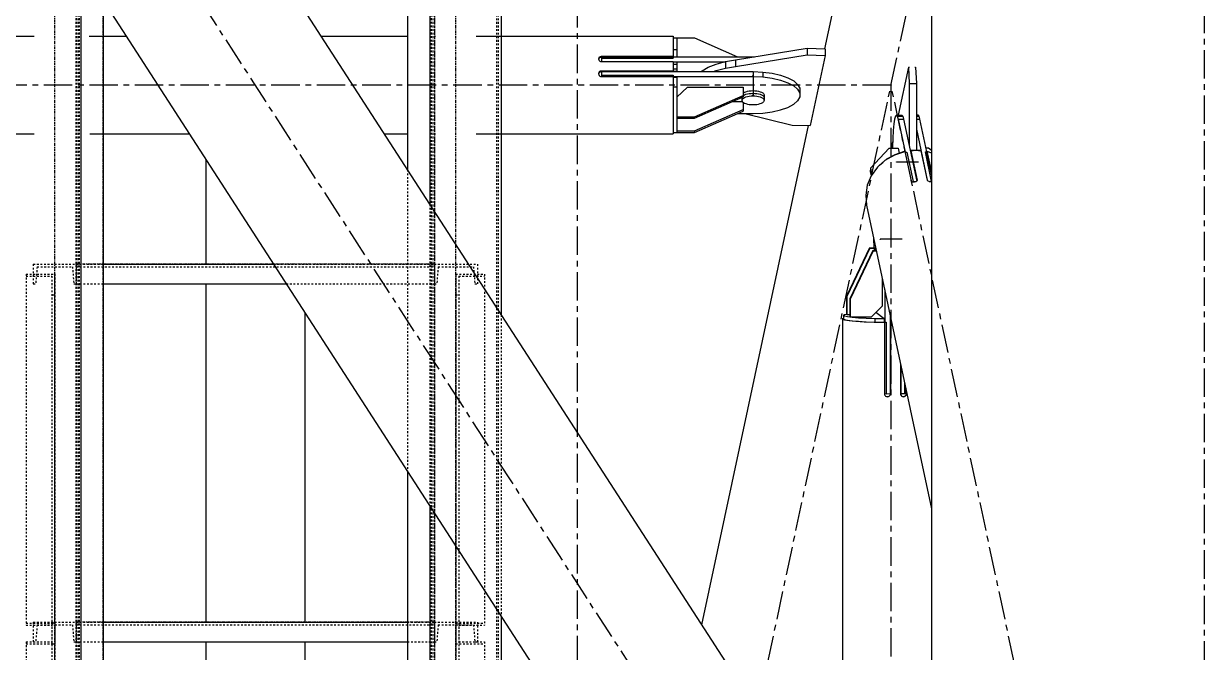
# Model space of a CAD drawing. Header units: millimetres. Extents: x 5143 to 30813, y 232 to 21408.
# Drawn here: x 23100.3 to 23430, y 8611.9 to 8787.5 of the extents above; entities that cross this region are included whole.
import ezdxf

# ---------------------------------------------------------------- set-up
doc = ezdxf.new("R2010")
doc.units = ezdxf.units.MM
doc.header["$LTSCALE"] = 0.25
for name, pattern in [('CENTER', [50.8, 31.75, -6.35, 6.35, -6.35]), ('XKITLINE00', [0]), ('XKITLINE02', [4, 2, -2]), ('XKITLINE03', [6, 3, -1, 1, -1])]:
    doc.linetypes.add(name, pattern=pattern)

msp = doc.modelspace()

# ---------------------------------------------------------------- linework, layer by layer
at = {"color": 1, "linetype": 'XKITLINE03'}
for p, q in [((23109.01, 7919.31), (23109.01, 9590.91)), ((23122.51, 7919.31), (23122.5, 9590.95)), ((23214.99, 9590.95), (23214.99, 7919.31)), ((23220.99, 7919.31), (23220.99, 9590.91)), ((23109.01, 8620.07), (23109.01, 8717.52)), ((23214.99, 8720.27), (23115.01, 8720.27)), ((23115.01, 8720.27), (23115.01, 8720.27)), ((23214.99, 8720.27), (23214.99, 8720.27)), ((23220.99, 8717.52), (23220.99, 8620.07)), ((23214.99, 8620.27), (23115.01, 8620.27)), ((23115.01, 8620.27), (23115.01, 8620.27)), ((23214.99, 8620.27), (23214.99, 8620.27)), ((23109.01, 8517.52), (23109.01, 8614.26)), ((23220.99, 8614.26), (23220.99, 8517.52))]:
    msp.add_line(p, q, dxfattribs=at)
at = {"color": 3, "linetype": 'XKITLINE02'}
for p, q in [((23114.92, 9590.91), (23114.92, 7919.31)), ((23115, 9590.95), (23115.01, 7919.31)), ((23115, 9590.95), (23115.01, 7919.31)), ((23115.46, 9590.91), (23115.46, 7919.31)), ((23115.85, 9590.95), (23115.86, 7919.31)), ((23115.85, 9590.95), (23115.86, 7919.31)), ((23122.5, 9590.95), (23122.51, 7919.31)), ((23122.5, 9590.95), (23122.51, 7919.31)), ((23214.14, 9590.95), (23214.14, 7919.31)), ((23214.54, 9590.91), (23214.54, 7919.31)), ((23214.99, 9590.95), (23214.99, 7919.31)), ((23215.07, 9590.91), (23215.07, 7919.31)), ((23232.3, 9590.91), (23232.3, 7919.31)), ((23232.84, 9590.91), (23232.84, 7919.31)), ((23207.49, 8746.61), (23207.49, 8662.46)), ((23213.69, 8737.02), (23213.69, 8652.87)), ((23101.01, 8717.52), (23101.01, 8619.49)), ((23101.01, 8717.52), (23109.01, 8717.52)), ((23103.01, 8720.27), (23103.01, 8714.77)), ((23103.01, 8720.27), (23115.01, 8720.27)), ((23103.01, 8720.27), (23103.01, 8714.77)), ((23104.07, 8719.57), (23103.69, 8714.77)), ((23104.07, 8719.57), (23103.69, 8714.77)), ((23104.07, 8719.57), (23113.94, 8719.57)), ((23109.01, 8717.52), (23109.01, 8614.27)), ((23113.94, 8719.57), (23114.33, 8714.77)), ((23113.94, 8719.57), (23114.33, 8714.77)), ((23115.01, 8720.27), (23115.01, 8714.77)), ((23115.01, 8720.27), (23122.5, 8720.27)), ((23115.01, 8720.27), (23115.01, 8714.77)), ((23115.01, 8720.27), (23115.01, 8714.77)), ((23115.01, 8719.57), (23214.99, 8719.57)), ((23170.12, 8720.27), (23214.99, 8720.27)), ((23214.99, 8720.27), (23214.99, 8714.77)), ((23214.99, 8720.27), (23214.99, 8714.77)), ((23214.99, 8720.27), (23226.99, 8720.27)), ((23214.99, 8720.27), (23214.99, 8714.77)), ((23216.05, 8719.57), (23215.67, 8714.77)), ((23216.05, 8719.57), (23215.67, 8714.77)), ((23216.05, 8719.57), (23225.92, 8719.57)), ((23220.99, 8717.52), (23220.99, 8614.27)), ((23220.99, 8717.52), (23228.99, 8717.52)), ((23225.92, 8719.57), (23226.31, 8714.77)), ((23225.92, 8719.57), (23226.31, 8714.77)), ((23226.99, 8720.27), (23226.99, 8714.77)), ((23226.99, 8720.27), (23226.99, 8714.77)), ((23228.99, 8717.52), (23228.99, 8619.49)), ((23101.01, 8716.94), (23108.21, 8716.94)), ((23103.01, 8714.77), (23103.69, 8714.77)), ((23108.21, 8716.94), (23108.21, 8614.27)), ((23114.33, 8714.77), (23115.01, 8714.77)), ((23115.01, 8714.77), (23122.5, 8714.77)), ((23173.67, 8714.77), (23214.99, 8714.77)), ((23214.99, 8714.77), (23215.67, 8714.77)), ((23221.79, 8716.94), (23221.79, 8614.27)), ((23221.79, 8716.94), (23228.99, 8716.94)), ((23226.31, 8714.77), (23226.99, 8714.77)), ((23108.21, 8711.72), (23109.01, 8711.72)), ((23220.99, 8711.72), (23221.79, 8711.72)), ((23233.69, 8706.08), (23233.69, 8621.92)), ((23101.01, 8620.07), (23109.01, 8620.07)), ((23101.01, 8619.49), (23108.21, 8619.49)), ((23103.01, 8620.27), (23103.01, 8614.77)), ((23103.01, 8620.27), (23115.01, 8620.27)), ((23103.01, 8620.27), (23103.01, 8614.77)), ((23104.07, 8619.57), (23103.69, 8614.77)), ((23104.07, 8619.57), (23103.69, 8614.77)), ((23104.07, 8619.57), (23113.94, 8619.57)), ((23108.21, 8620.09), (23108.21, 8518.11)), ((23108.21, 8620.09), (23109.01, 8620.09)), ((23109.01, 8620.09), (23109.01, 8517.52)), ((23113.94, 8619.57), (23114.33, 8614.77)), ((23113.94, 8619.57), (23114.33, 8614.77)), ((23115.01, 8620.27), (23115.01, 8614.77)), ((23115.01, 8620.27), (23122.51, 8620.27)), ((23115.01, 8620.27), (23115.01, 8614.77)), ((23115.01, 8620.27), (23115.01, 8614.77)), ((23115.01, 8619.57), (23214.99, 8619.57)), ((23207.49, 8620.27), (23214.99, 8620.27)), ((23214.99, 8620.27), (23214.99, 8614.77)), ((23214.99, 8620.27), (23214.99, 8614.77)), ((23214.99, 8620.27), (23226.99, 8620.27)), ((23214.99, 8620.27), (23214.99, 8614.77)), ((23216.05, 8619.57), (23215.67, 8614.77)), ((23216.05, 8619.57), (23215.67, 8614.77)), ((23216.05, 8619.57), (23225.92, 8619.57)), ((23220.99, 8620.09), (23220.99, 8517.52)), ((23220.99, 8620.09), (23221.79, 8620.09)), ((23220.99, 8620.07), (23228.99, 8620.07)), ((23221.79, 8620.09), (23221.79, 8518.11)), ((23221.79, 8619.49), (23228.99, 8619.49)), ((23225.92, 8619.57), (23226.31, 8614.77)), ((23225.92, 8619.57), (23226.31, 8614.77)), ((23226.99, 8620.27), (23226.99, 8614.77)), ((23226.99, 8620.27), (23226.99, 8614.77)), ((23101.01, 8614.84), (23101.01, 8517.52)), ((23101.01, 8614.84), (23108.21, 8614.84)), ((23101.01, 8614.26), (23109.01, 8614.26)), ((23103.01, 8614.77), (23103.69, 8614.77)), ((23108.21, 8614.27), (23109.01, 8614.27)), ((23114.33, 8614.77), (23115.01, 8614.77)), ((23115.01, 8614.77), (23122.51, 8614.77)), ((23207.49, 8614.77), (23214.99, 8614.77)), ((23214.99, 8614.77), (23215.67, 8614.77)), ((23220.99, 8614.27), (23221.79, 8614.27)), ((23220.99, 8614.26), (23228.99, 8614.26)), ((23221.79, 8614.84), (23228.99, 8614.84)), ((23226.31, 8614.77), (23226.99, 8614.77)), ((23228.99, 8614.84), (23228.99, 8517.52))]:
    msp.add_line(p, q, dxfattribs=at)
at = {"color": 8, "linetype": 'CENTER'}
for p, q in [((23430, 8360.27), (22900, 9180.27)), ((23255, 8360.27), (23430, 9180.27)), ((23430, 7286.23), (23430, 8951.04)), ((23255, 8100.54), (23255, 8908.22)), ((23342.5, 8770.27), (22987.5, 8770.27)), ((23303.97, 8773.03), (23303.97, 8767.52)), ((23342.5, 7950.27), (23342.5, 8770.27)), ((23430, 8360.27), (23342.5, 8770.27)), ((23344.09, 8748.81), (23350.06, 8748.85)), ((23345.48, 8727.28), (23339.51, 8727.24))]:
    msp.add_line(p, q, dxfattribs=at)
at = {"color": 8, "linetype": 'XKITLINE00'}
for p, q in [((23046.42, 8995.8), (23321.7, 8569.91)), ((23008.1, 8970.94), (23283.37, 8545.05)), ((23353.8, 8951.04), (23353.8, 8565.48)), ((23330.17, 8809.61), (23323.94, 8780.4)), ((23048.32, 8783.91), (23103.29, 8783.91)), ((23118.63, 8783.91), (23128.99, 8783.91)), ((23183.38, 8783.91), (23207.49, 8783.91)), ((23214.99, 8783.91), (23215.27, 8783.91)), ((23226.7, 8783.91), (23281.67, 8783.91)), ((23281.67, 8783.91), (23281.67, 8778.18)), ((23281.67, 8783.46), (23282.67, 8783.46)), ((23282.67, 8783.47), (23287.67, 8783.47)), ((23282.67, 8783.47), (23282.67, 8783.45)), ((23282.67, 8783.45), (23282.67, 8781.77)), ((23287.67, 8783.47), (23299.61, 8778.18)), ((23281.67, 8780.19), (23282.67, 8780.19)), ((23282.67, 8781.77), (23282.67, 8778.19)), ((23299.09, 8777.31), (23319.12, 8780.56)), ((23319.12, 8780.56), (23324.1, 8780.4)), ((23319.12, 8780.56), (23319.12, 8778.72)), ((23324.1, 8780.4), (23324.1, 8778.56)), ((23260.87, 8777.84), (23260.82, 8777.61)), ((23260.82, 8777.61), (23260.87, 8777.38)), ((23260.87, 8777.61), (23260.85, 8777.49)), ((23260.99, 8778.05), (23260.87, 8777.84)), ((23260.99, 8777.81), (23260.87, 8777.61)), ((23260.87, 8777.38), (23260.99, 8777.17)), ((23260.99, 8778.05), (23261.17, 8778.21)), ((23260.99, 8777.81), (23261.14, 8777.95)), ((23260.99, 8777.17), (23261.17, 8777.01)), ((23261.14, 8777.95), (23261.17, 8777.97)), ((23261.17, 8778.21), (23261.41, 8778.3)), ((23261.17, 8777.97), (23261.41, 8778.07)), ((23261.17, 8777.01), (23261.41, 8776.9)), ((23261.41, 8778.3), (23261.67, 8778.35)), ((23261.41, 8778.07), (23261.67, 8778.1)), ((23261.41, 8776.9), (23261.67, 8776.87)), ((23261.67, 8778.35), (23281.67, 8778.35)), ((23261.67, 8778.35), (23261.67, 8778.1)), ((23261.67, 8778.1), (23281.67, 8778.1)), ((23261.67, 8778.08), (23281.67, 8778.08)), ((23261.67, 8778.08), (23261.67, 8776.87)), ((23261.67, 8777.77), (23281.67, 8777.77)), ((23261.67, 8776.87), (23281.67, 8776.87)), ((23281.67, 8778.18), (23303.97, 8778.18)), ((23281.67, 8778.18), (23281.67, 8777.77)), ((23281.67, 8776.87), (23281.67, 8775.64)), ((23281.67, 8776.81), (23296.12, 8776.81)), ((23281.67, 8776.74), (23282.67, 8776.74)), ((23282.67, 8776.74), (23282.67, 8775.49)), ((23293.67, 8776.16), (23296.24, 8776.84)), ((23296.24, 8776.84), (23299.09, 8777.31)), ((23296.24, 8776.84), (23296.24, 8775)), ((23299.09, 8775.47), (23319.12, 8778.72)), ((23299.09, 8777.31), (23299.09, 8775.47)), ((23303.97, 8778.18), (23304.38, 8778.17)), ((23303.97, 8778.18), (23303.97, 8778.1)), ((23319.12, 8778.72), (23324.1, 8778.56)), ((23324.1, 8778.56), (23319.92, 8758.96)), ((23260.87, 8773.73), (23260.82, 8773.47)), ((23260.82, 8773.47), (23260.87, 8773.22)), ((23260.87, 8773.49), (23260.84, 8773.36)), ((23260.99, 8773.96), (23260.87, 8773.73)), ((23260.99, 8773.72), (23260.87, 8773.49)), ((23260.87, 8773.22), (23260.99, 8772.99)), ((23260.99, 8773.96), (23261.17, 8774.14)), ((23260.99, 8773.72), (23261.17, 8773.9)), ((23261.17, 8774.14), (23261.41, 8774.25)), ((23261.17, 8773.9), (23261.41, 8774.02)), ((23261.41, 8774.25), (23261.67, 8774.29)), ((23261.41, 8774.25), (23261.41, 8774.02)), ((23261.41, 8774.02), (23261.67, 8774.06)), ((23261.67, 8774.29), (23261.67, 8774.06)), ((23261.67, 8774.29), (23281.67, 8774.29)), ((23261.67, 8774.06), (23281.67, 8774.06)), ((23261.67, 8774.06), (23261.67, 8774.05)), ((23261.67, 8774.05), (23303.97, 8774.05)), ((23261.67, 8774.05), (23261.67, 8772.65)), ((23281.67, 8776.12), (23282.67, 8776.12)), ((23281.67, 8775.64), (23281.67, 8774.06)), ((23281.67, 8774.83), (23282.67, 8774.83)), ((23281.67, 8774.17), (23282.67, 8774.17)), ((23281.67, 8774.17), (23281.67, 8774.05)), ((23282.67, 8775.49), (23282.67, 8774.05)), ((23289.44, 8774.05), (23289.72, 8774.3)), ((23289.72, 8774.3), (23291.47, 8775.31)), ((23291.47, 8775.31), (23293.67, 8776.16)), ((23292.96, 8774.05), (23293.67, 8774.32)), ((23293.67, 8774.32), (23296.24, 8775)), ((23296.24, 8775), (23299.09, 8775.47)), ((23303.97, 8774.05), (23306.7, 8773.93)), ((23303.97, 8774.05), (23303.97, 8772.67)), ((23306.7, 8773.93), (23309.3, 8773.6)), ((23306.7, 8773.93), (23306.7, 8772.56)), ((23309.3, 8773.6), (23311.67, 8773.06)), ((23347.38, 8775.29), (23344.54, 8761.91)), ((23347.38, 8775.29), (23347.68, 8775.29)), ((23347.38, 8775.29), (23347.59, 8770.69)), ((23349.14, 8775.3), (23349.37, 8775.3)), ((23349.37, 8775.3), (23349.58, 8770.7)), ((23260.99, 8772.99), (23261.17, 8772.81)), ((23261.17, 8772.81), (23261.41, 8772.72)), ((23261.41, 8772.72), (23261.67, 8772.65)), ((23261.67, 8773.08), (23281.67, 8773.08)), ((23261.67, 8772.65), (23281.67, 8772.65)), ((23281.67, 8773.08), (23281.67, 8772.67)), ((23281.67, 8772.67), (23303.97, 8772.67)), ((23281.67, 8772.65), (23281.67, 8756.64)), ((23281.67, 8772.49), (23282.67, 8772.49)), ((23282.67, 8772.49), (23282.67, 8767.09)), ((23303.97, 8772.67), (23306.7, 8772.56)), ((23306.7, 8772.56), (23309.3, 8772.22)), ((23309.3, 8772.22), (23311.67, 8771.68)), ((23311.67, 8773.06), (23313.71, 8772.34)), ((23311.67, 8771.68), (23313.71, 8770.96)), ((23313.71, 8772.34), (23315.32, 8771.47)), ((23313.71, 8770.96), (23315.32, 8770.09)), ((23315.32, 8771.47), (23316.43, 8770.49)), ((23315.32, 8770.09), (23316.43, 8769.11)), ((23316.43, 8770.49), (23317, 8769.43)), ((23347.59, 8770.69), (23349.58, 8770.7)), ((23347.59, 8770.69), (23347.6, 8753.28)), ((23349.58, 8770.7), (23349.59, 8752.15)), ((23281.67, 8769.78), (23282.67, 8769.78)), ((23282.67, 8766.92), (23285.67, 8769.68)), ((23282.67, 8767.09), (23282.67, 8761.42)), ((23285.67, 8769.68), (23301.17, 8769.68)), ((23287.67, 8761.4), (23301.17, 8767.38)), ((23287.67, 8761.01), (23301.17, 8766.99)), ((23300.89, 8766.86), (23300.87, 8766.78)), ((23300.89, 8766.86), (23300.87, 8766.78)), ((23300.87, 8766.85), (23300.87, 8766.78)), ((23300.87, 8766.78), (23300.87, 8766.05)), ((23301.06, 8766.46), (23301.29, 8766.65)), ((23301.17, 8769.68), (23301.17, 8766.99)), ((23301.17, 8768.03), (23301.29, 8768.13)), ((23301.17, 8767.29), (23301.29, 8767.39)), ((23301.17, 8767.29), (23301.29, 8767.39)), ((23301.29, 8768.13), (23301.6, 8768.3)), ((23301.29, 8767.39), (23301.6, 8767.56)), ((23301.29, 8767.39), (23301.6, 8767.56)), ((23301.29, 8766.65), (23301.6, 8766.83)), ((23301.6, 8768.3), (23301.98, 8768.45)), ((23301.6, 8767.56), (23301.98, 8767.71)), ((23301.6, 8767.56), (23301.98, 8767.71)), ((23301.6, 8766.83), (23301.98, 8766.98)), ((23301.98, 8768.45), (23302.42, 8768.57)), ((23301.98, 8767.71), (23302.42, 8767.84)), ((23301.98, 8767.71), (23302.42, 8767.84)), ((23301.98, 8766.98), (23302.42, 8767.1)), ((23302.42, 8768.57), (23302.91, 8768.66)), ((23302.42, 8767.84), (23302.91, 8767.93)), ((23302.42, 8767.84), (23302.91, 8767.93)), ((23302.42, 8767.1), (23302.91, 8767.19)), ((23302.91, 8768.66), (23303.44, 8768.72)), ((23302.91, 8767.93), (23303.44, 8767.98)), ((23302.91, 8767.93), (23303.44, 8767.98)), ((23302.91, 8767.19), (23303.44, 8767.25)), ((23303.44, 8768.72), (23303.97, 8768.74)), ((23303.44, 8767.98), (23303.97, 8768)), ((23303.44, 8767.98), (23303.97, 8768)), ((23303.44, 8767.25), (23303.97, 8767.26)), ((23303.97, 8768.74), (23304.51, 8768.72)), ((23303.97, 8768.74), (23303.97, 8768)), ((23303.97, 8768), (23304.51, 8767.98)), ((23303.97, 8768), (23303.97, 8767.26)), ((23303.97, 8768), (23304.51, 8767.98)), ((23303.97, 8767.26), (23304.51, 8767.25)), ((23304.51, 8768.72), (23305.03, 8768.66)), ((23304.51, 8767.98), (23305.03, 8767.93)), ((23304.51, 8767.98), (23305.03, 8767.93)), ((23304.51, 8767.25), (23305.03, 8767.19)), ((23305.03, 8768.66), (23305.52, 8768.57)), ((23305.03, 8767.93), (23305.52, 8767.84)), ((23305.03, 8767.93), (23305.52, 8767.84)), ((23305.03, 8767.19), (23305.52, 8767.1)), ((23305.52, 8768.57), (23305.97, 8768.45)), ((23305.52, 8767.84), (23305.97, 8767.71)), ((23305.52, 8767.84), (23305.97, 8767.71)), ((23305.52, 8767.1), (23305.97, 8766.98)), ((23305.97, 8768.45), (23306.35, 8768.3)), ((23305.97, 8767.71), (23306.35, 8767.56)), ((23305.97, 8767.71), (23306.35, 8767.56)), ((23305.97, 8766.98), (23306.35, 8766.83)), ((23306.35, 8768.3), (23306.66, 8768.13)), ((23306.35, 8767.56), (23306.66, 8767.39)), ((23306.35, 8767.56), (23306.66, 8767.39)), ((23306.35, 8766.83), (23306.66, 8766.65)), ((23306.66, 8768.13), (23306.89, 8767.93)), ((23306.66, 8767.39), (23306.89, 8767.2)), ((23306.66, 8767.39), (23306.89, 8767.2)), ((23306.66, 8766.65), (23306.89, 8766.46)), ((23306.89, 8767.93), (23307.03, 8767.73)), ((23306.89, 8767.2), (23307.03, 8766.99)), ((23306.89, 8767.2), (23307.03, 8766.99)), ((23307.03, 8767.73), (23307.07, 8767.52)), ((23307.03, 8766.99), (23307.07, 8766.78)), ((23307.03, 8766.99), (23307.07, 8766.78)), ((23307.07, 8767.52), (23307.07, 8766.78)), ((23307.07, 8766.78), (23307.07, 8766.05)), ((23316.43, 8769.11), (23317, 8768.05)), ((23317, 8766.98), (23316.43, 8765.92)), ((23317, 8769.43), (23317, 8766.98)), ((23287.67, 8757.47), (23301.17, 8763.45)), ((23298.37, 8765.75), (23300.98, 8765.75)), ((23300.92, 8766.26), (23300.87, 8766.05)), ((23300.87, 8766.05), (23300.92, 8765.83)), ((23301.06, 8766.46), (23300.92, 8766.26)), ((23300.92, 8765.83), (23301.06, 8765.63)), ((23301.06, 8765.63), (23301.29, 8765.44)), ((23301.17, 8765.53), (23301.17, 8763.05)), ((23301.29, 8765.44), (23301.6, 8765.26)), ((23301.6, 8765.26), (23301.98, 8765.11)), ((23301.98, 8765.11), (23302.42, 8764.99)), ((23302.42, 8764.99), (23302.91, 8764.9)), ((23302.91, 8764.9), (23303.44, 8764.84)), ((23303.44, 8764.84), (23303.97, 8764.83)), ((23303.97, 8764.83), (23304.51, 8764.84)), ((23304.51, 8764.84), (23305.03, 8764.9)), ((23305.03, 8764.9), (23305.52, 8764.99)), ((23305.52, 8764.99), (23305.97, 8765.11)), ((23305.97, 8765.11), (23306.35, 8765.26)), ((23306.35, 8765.26), (23306.66, 8765.44)), ((23306.66, 8765.44), (23306.89, 8765.63)), ((23306.89, 8766.46), (23307.03, 8766.26)), ((23307.03, 8765.83), (23306.89, 8765.63)), ((23307.03, 8766.26), (23307.07, 8766.05)), ((23307.07, 8766.05), (23307.03, 8765.83)), ((23309.3, 8762.81), (23311.67, 8763.35)), ((23311.67, 8763.35), (23313.71, 8764.07)), ((23313.71, 8764.07), (23315.32, 8764.94)), ((23315.32, 8764.94), (23316.43, 8765.92)), ((23282.67, 8761.42), (23282.67, 8761.4)), ((23282.67, 8761.4), (23287.67, 8761.4)), ((23282.67, 8761.4), (23282.67, 8761.39)), ((23282.67, 8761.39), (23282.67, 8757.09)), ((23282.67, 8761.01), (23287.67, 8761.01)), ((23287.67, 8757.08), (23301.17, 8763.05)), ((23287.67, 8761.4), (23287.67, 8761.01)), ((23299.61, 8762.36), (23303.97, 8762.36)), ((23301.69, 8762.36), (23314.94, 8759.13)), ((23303.97, 8762.36), (23306.7, 8762.48)), ((23306.7, 8762.48), (23309.3, 8762.81)), ((23343.51, 8760.8), (23343.3, 8759.44)), ((23343.75, 8761.64), (23343.51, 8760.8)), ((23344, 8761.91), (23343.75, 8761.64)), ((23344, 8761.91), (23345.5, 8761.92)), ((23344, 8761.91), (23344.26, 8761.61)), ((23344.26, 8761.61), (23345.75, 8761.62)), ((23344.26, 8761.61), (23344.51, 8760.75)), ((23344.51, 8760.75), (23346, 8760.76)), ((23344.51, 8760.75), (23346.46, 8751.58)), ((23345.5, 8761.92), (23345.75, 8761.62)), ((23345.75, 8761.62), (23346, 8760.76)), ((23346, 8760.76), (23349.69, 8743.49)), ((23349.59, 8761.95), (23349.98, 8761.95)), ((23349.59, 8761.65), (23350.23, 8761.65)), ((23349.59, 8760.78), (23350.48, 8760.79)), ((23349.98, 8761.95), (23350.23, 8761.65)), ((23350.23, 8761.65), (23350.48, 8760.79)), ((23350.48, 8760.79), (23352.44, 8751.62)), ((23281.67, 8757.09), (23282.67, 8757.09)), ((23282.67, 8757.47), (23287.67, 8757.47)), ((23282.67, 8757.08), (23287.67, 8757.08)), ((23287.67, 8757.47), (23287.67, 8757.08)), ((23319.37, 8758.98), (23289.61, 8619.55)), ((23314.94, 8759.13), (23319.92, 8758.96)), ((23343.12, 8757.62), (23342.99, 8755.41)), ((23343.3, 8759.44), (23343.12, 8757.62)), ((23349.59, 8757.97), (23352.63, 8743.72)), ((23048.32, 8756.64), (23103.29, 8756.64)), ((23118.75, 8756.64), (23146.61, 8756.64)), ((23201, 8756.64), (23207.49, 8756.64)), ((23214.99, 8756.64), (23215.27, 8756.64)), ((23226.7, 8756.64), (23281.67, 8756.64)), ((23342.95, 8754.42), (23342.58, 8752.66)), ((23342.99, 8755.41), (23342.9, 8752.92)), ((23342.02, 8752.65), (23336.73, 8747.06)), ((23340.9, 8749.33), (23343.53, 8750.83)), ((23341.33, 8749.66), (23343.69, 8750.95)), ((23342.02, 8752.65), (23344.51, 8752.67)), ((23342.9, 8752.92), (23342.89, 8752.66)), ((23343.53, 8750.83), (23346.37, 8751.75)), ((23343.69, 8750.95), (23346.27, 8751.79)), ((23343.69, 8750.95), (23343.7, 8750.89)), ((23344.51, 8752.67), (23344.8, 8751.31)), ((23346.27, 8751.79), (23346.28, 8751.72)), ((23346.37, 8751.75), (23348.13, 8743.53)), ((23346.46, 8751.58), (23346.91, 8751.59)), ((23346.46, 8751.35), (23346.91, 8751.59)), ((23346.46, 8751.58), (23346.46, 8751.35)), ((23346.91, 8751.59), (23348.67, 8743.36)), ((23347.97, 8752.07), (23347.95, 8751.6)), ((23347.97, 8752.07), (23348.67, 8752.13)), ((23347.97, 8752.07), (23348.06, 8751.66)), ((23348.06, 8751.66), (23348.04, 8751.19)), ((23348.07, 8751.95), (23348.05, 8751.4)), ((23348.05, 8751.4), (23349.73, 8743.53)), ((23348.07, 8751.95), (23349.47, 8752.1)), ((23348.07, 8751.95), (23349.82, 8743.73)), ((23348.67, 8752.13), (23349.37, 8752.15)), ((23348.67, 8752.13), (23348.69, 8752.02)), ((23349.37, 8752.15), (23350.07, 8752.14)), ((23349.47, 8752.1), (23350.86, 8751.97)), ((23350.07, 8752.14), (23350.76, 8752.09)), ((23350.07, 8752.14), (23350.09, 8752.04)), ((23350.76, 8752.09), (23350.78, 8751.98)), ((23350.86, 8751.97), (23352.61, 8743.75)), ((23351.99, 8751.62), (23353.74, 8743.4)), ((23351.99, 8751.62), (23352.44, 8751.62)), ((23351.99, 8751.62), (23352.43, 8751.39)), ((23352.2, 8752.72), (23352.97, 8752.73)), ((23352.44, 8751.62), (23352.43, 8751.39)), ((23352.43, 8751.39), (23353.8, 8744.98)), ((23352.44, 8751.84), (23353.8, 8751.4)), ((23352.44, 8751.84), (23352.44, 8751.63)), ((23352.44, 8751.84), (23352.53, 8751.42)), ((23352.53, 8751.42), (23352.51, 8750.98)), ((23352.54, 8751.79), (23352.52, 8751.22)), ((23352.52, 8751.22), (23353.8, 8745.25)), ((23352.54, 8751.79), (23353.8, 8745.93)), ((23352.54, 8751.79), (23353.8, 8751.4)), ((23352.97, 8752.73), (23353.8, 8752.14)), ((23151.2, 8749.55), (23151.2, 8720.27)), ((23336.73, 8747.06), (23336.7, 8746.15)), ((23336.73, 8747.06), (23337.13, 8745.19)), ((23338.68, 8747.35), (23336.98, 8744.98)), ((23338.68, 8747.35), (23340.9, 8749.33)), ((23339.29, 8747.96), (23339.12, 8747.74)), ((23339.29, 8747.96), (23340.29, 8748.79)), ((23341.04, 8749.41), (23341.33, 8749.66)), ((23336.98, 8744.98), (23335.88, 8742.34)), ((23336.7, 8746.15), (23336.96, 8744.94)), ((23348.13, 8743.53), (23348.21, 8743.44)), ((23349.53, 8743.41), (23349.71, 8743.51)), ((23349.81, 8743.62), (23349.71, 8743.51)), ((23349.82, 8743.73), (23349.81, 8743.62)), ((23352.61, 8743.75), (23352.68, 8743.64)), ((23352.68, 8743.64), (23352.82, 8743.53)), ((23352.82, 8743.53), (23353.02, 8743.43)), ((23335.88, 8742.34), (23335.44, 8739.57)), ((23348.21, 8743.44), (23348.33, 8743.36)), ((23348.33, 8743.36), (23348.54, 8743.3)), ((23348.54, 8743.3), (23348.67, 8743.36)), ((23348.54, 8743.3), (23348.78, 8743.27)), ((23348.67, 8743.36), (23349.42, 8743.37)), ((23348.78, 8743.27), (23349.05, 8743.29)), ((23349.05, 8743.29), (23349.31, 8743.33)), ((23349.31, 8743.33), (23349.53, 8743.41)), ((23353.02, 8743.43), (23353.27, 8743.36)), ((23353.15, 8743.39), (23353.74, 8743.4)), ((23353.27, 8743.36), (23353.53, 8743.32)), ((23353.53, 8743.32), (23353.79, 8743.31)), ((23353.74, 8743.4), (23353.8, 8743.37)), ((23335.44, 8739.57), (23335.68, 8736.8)), ((23335.68, 8736.8), (23353.8, 8651.93)), ((23337.63, 8727.68), (23337.63, 8727.45)), ((23337.63, 8727.45), (23337.63, 8726.91)), ((23336.51, 8724.82), (23330.03, 8711.31)), ((23336.6, 8724.75), (23330.13, 8711.24)), ((23337.44, 8724.1), (23330.97, 8710.59)), ((23337.53, 8724.03), (23331.06, 8710.52)), ((23336.51, 8724.82), (23337.75, 8724.83)), ((23336.51, 8724.82), (23336.6, 8724.75)), ((23336.6, 8724.75), (23337.76, 8724.76)), ((23337.44, 8724.1), (23338.39, 8724.11)), ((23337.44, 8724.1), (23337.53, 8724.03)), ((23337.53, 8724.03), (23338.41, 8724.04)), ((23337.63, 8726.91), (23337.64, 8726.38)), ((23337.64, 8726.38), (23337.66, 8725.87)), ((23337.66, 8725.87), (23337.69, 8725.41)), ((23337.69, 8725.41), (23337.73, 8725)), ((23337.73, 8725), (23337.77, 8724.66)), ((23337.77, 8724.66), (23337.82, 8724.4)), ((23337.82, 8724.4), (23337.87, 8724.22)), ((23337.87, 8724.22), (23337.92, 8724.13)), ((23337.92, 8724.13), (23337.97, 8724.14)), ((23337.92, 8724.13), (23338.38, 8724.14)), ((23338.01, 8724.24), (23337.97, 8724.14)), ((23338.06, 8724.44), (23338.01, 8724.24)), ((23338.1, 8724.71), (23338.06, 8724.44)), ((23338.14, 8725.07), (23338.1, 8724.71)), ((23338.15, 8725.24), (23338.14, 8725.07)), ((23151.2, 8714.77), (23151.2, 8620.27)), ((23340.02, 8716.46), (23340.02, 8708.59)), ((23330.03, 8711.31), (23330.03, 8706.32)), ((23330.03, 8711.31), (23330.13, 8711.24)), ((23330.13, 8711.24), (23330.13, 8706.25)), ((23330.97, 8710.59), (23330.97, 8705.61)), ((23330.97, 8710.59), (23331.06, 8710.52)), ((23331.06, 8710.52), (23331.06, 8705.54)), ((23340.73, 8713.13), (23340.73, 8704.05)), ((23340.02, 8708.59), (23337.04, 8705.58)), ((23178.8, 8706.85), (23178.8, 8620.27)), ((23328.96, 8705.14), (23328.91, 8704.92)), ((23328.91, 8704.92), (23329.53, 8704.71)), ((23328.91, 8704.92), (23328.91, 8561.05)), ((23328.96, 8705.14), (23329.25, 8705.22)), ((23329.25, 8706.02), (23329.55, 8706.21)), ((23329.25, 8706.02), (23329.5, 8705.83)), ((23329.25, 8706.02), (23329.25, 8705.02)), ((23329.25, 8705.02), (23329.5, 8704.83)), ((23329.5, 8705.83), (23330.3, 8705.64)), ((23329.5, 8704.83), (23330.3, 8704.64)), ((23329.53, 8704.71), (23330.8, 8704.51)), ((23329.55, 8706.21), (23330.04, 8706.32)), ((23330.03, 8706.32), (23330.13, 8706.25)), ((23330.13, 8706.25), (23330.97, 8706.26)), ((23330.3, 8705.64), (23331.06, 8705.54)), ((23330.3, 8704.64), (23331.61, 8704.47)), ((23330.8, 8704.51), (23332.67, 8704.33)), ((23330.97, 8705.61), (23331.06, 8705.54)), ((23331.06, 8705.54), (23337.04, 8705.58)), ((23331.08, 8705.54), (23331.61, 8705.47)), ((23331.61, 8705.47), (23333.38, 8705.32)), ((23331.61, 8704.47), (23333.38, 8704.32)), ((23332.67, 8704.33), (23335.02, 8704.19)), ((23333.38, 8705.32), (23335.53, 8705.2)), ((23333.38, 8704.32), (23335.53, 8704.2)), ((23335.02, 8704.19), (23337.75, 8704.09)), ((23335.53, 8705.2), (23337.98, 8705.11)), ((23335.53, 8704.2), (23337.98, 8704.12)), ((23337.75, 8704.09), (23340.65, 8704.04)), ((23337.98, 8705.11), (23340.61, 8705.07)), ((23337.98, 8705.11), (23337.98, 8704.12)), ((23337.98, 8704.12), (23340.61, 8704.07)), ((23338.29, 8706.85), (23340.61, 8705.07)), ((23340.59, 8704.09), (23340.65, 8704.04)), ((23340.61, 8705.07), (23340.61, 8704.07)), ((23340.65, 8704.04), (23340.65, 8684.09)), ((23340.71, 8704.07), (23340.71, 8684.12)), ((23340.71, 8704.07), (23340.73, 8704.05)), ((23340.73, 8704.05), (23341.18, 8704.06)), ((23341.18, 8704.06), (23341.18, 8684.11)), ((23342.23, 8706.13), (23342.23, 8684.12)), ((23342.23, 8705.14), (23342.33, 8705.06)), ((23342.23, 8704.14), (23342.33, 8704.06)), ((23342.31, 8704.08), (23342.31, 8684.13)), ((23342.31, 8704.08), (23342.36, 8704.04)), ((23342.33, 8705.06), (23342.46, 8705.06)), ((23342.33, 8705.06), (23342.33, 8704.06)), ((23342.33, 8704.06), (23342.67, 8704.06)), ((23342.36, 8704.04), (23342.36, 8684.09)), ((23342.36, 8704.04), (23342.67, 8704.04)), ((23345.15, 8692.43), (23345.15, 8684.11)), ((23345.21, 8692.14), (23345.21, 8684.14)), ((23340.65, 8684.17), (23340.71, 8684.12)), ((23340.71, 8684.12), (23341.18, 8684.11)), ((23342.31, 8684.13), (23342.26, 8683.87)), ((23342.31, 8684.13), (23342.36, 8684.09)), ((23345.15, 8684.18), (23345.21, 8684.14)), ((23345.21, 8684.14), (23346.26, 8684.14)), ((23346.26, 8687.25), (23346.26, 8684.14)), ((23346.26, 8684.14), (23346.68, 8684.17)), ((23346.68, 8685.26), (23346.68, 8684.17)), ((23346.76, 8684.18), (23346.72, 8683.92)), ((23346.76, 8684.87), (23346.76, 8684.18)), ((23346.76, 8684.18), (23346.82, 8684.13)), ((23346.82, 8684.13), (23346.76, 8683.87)), ((23346.82, 8684.59), (23346.82, 8684.13)), ((23340.65, 8684.09), (23340.72, 8683.83)), ((23340.72, 8683.83), (23340.82, 8683.59)), ((23340.82, 8683.59), (23341, 8683.4)), ((23340.97, 8683.43), (23341.19, 8683.33)), ((23341, 8683.4), (23341.24, 8683.28)), ((23341.18, 8684.11), (23342.23, 8684.12)), ((23341.19, 8683.33), (23341.45, 8683.29)), ((23341.24, 8683.28), (23341.51, 8683.24)), ((23341.45, 8683.29), (23341.72, 8683.33)), ((23341.51, 8683.24), (23341.77, 8683.28)), ((23341.72, 8683.33), (23341.95, 8683.45)), ((23341.77, 8683.28), (23342.01, 8683.4)), ((23341.95, 8683.45), (23342.14, 8683.63)), ((23342.01, 8683.4), (23342.2, 8683.59)), ((23342.26, 8683.87), (23342.14, 8683.63)), ((23342.32, 8683.83), (23342.2, 8683.59)), ((23342.26, 8683.87), (23342.32, 8683.83)), ((23342.36, 8684.09), (23342.32, 8683.83)), ((23345.15, 8684.11), (23345.19, 8683.85)), ((23345.19, 8683.85), (23345.31, 8683.61)), ((23345.31, 8683.61), (23345.5, 8683.43)), ((23345.47, 8683.46), (23345.67, 8683.35)), ((23345.5, 8683.43), (23345.73, 8683.31)), ((23345.67, 8683.35), (23345.93, 8683.32)), ((23345.73, 8683.31), (23345.99, 8683.27)), ((23345.93, 8683.32), (23346.19, 8683.36)), ((23345.99, 8683.27), (23346.25, 8683.32)), ((23346.19, 8683.36), (23346.42, 8683.48)), ((23346.25, 8683.32), (23346.48, 8683.44)), ((23346.58, 8683.64), (23346.42, 8683.48)), ((23346.65, 8683.61), (23346.48, 8683.44)), ((23346.61, 8683.68), (23346.58, 8683.64)), ((23346.72, 8683.92), (23346.61, 8683.68)), ((23346.76, 8683.87), (23346.67, 8683.63)), ((23151.2, 8614.77), (23151.2, 8520.27)), ((23178.8, 8614.77), (23178.8, 8520.27))]:
    msp.add_line(p, q, dxfattribs=at)
at = {"color": 7, "linetype": 'XKITLINE00'}
for p, q in [((23207.49, 8889.59), (23207.49, 8746.61)), ((23213.69, 8885.41), (23213.69, 8737.02)), ((23233.69, 8871.94), (23233.69, 8706.08)), ((23116.31, 8803.53), (23116.31, 8383.05)), ((23122.5, 8793.94), (23122.51, 8383.05)), ((23122.5, 8720.27), (23170.12, 8720.27)), ((23122.5, 8714.77), (23173.67, 8714.77)), ((23207.49, 8662.46), (23207.49, 8383.05)), ((23213.69, 8652.87), (23213.69, 8383.05)), ((23233.69, 8621.92), (23233.69, 8383.05)), ((23122.51, 8620.27), (23207.49, 8620.27)), ((23122.51, 8614.77), (23207.49, 8614.77))]:
    msp.add_line(p, q, dxfattribs=at)
at = {"color": 8, "linetype": 'XKITLINE00'}
for centre in [(23303.97, 8773.03), (23342.5, 8770.27), (23342.5, 8770.27), (23342.5, 8770.27), (23303.97, 8767.52), (23344.09, 8748.81), (23350.06, 8748.85), (23339.51, 8727.24), (23345.48, 8727.28)]:
    msp.add_circle(centre, 0.05, dxfattribs=at)
at = {"color": 1, "linetype": 'XKITLINE00'}
for centre in [(23109.01, 8717.52), (23115.01, 8720.27), (23115.01, 8720.27), (23214.99, 8720.27), (23214.99, 8720.27), (23220.99, 8717.52), (23109.01, 8620.07), (23115.01, 8620.27), (23115.01, 8620.27), (23214.99, 8620.27), (23214.99, 8620.27), (23220.99, 8620.07), (23109.01, 8614.26), (23220.99, 8614.26)]:
    msp.add_circle(centre, 0.05, dxfattribs=at)

doc.saveas('drawing.dxf')
